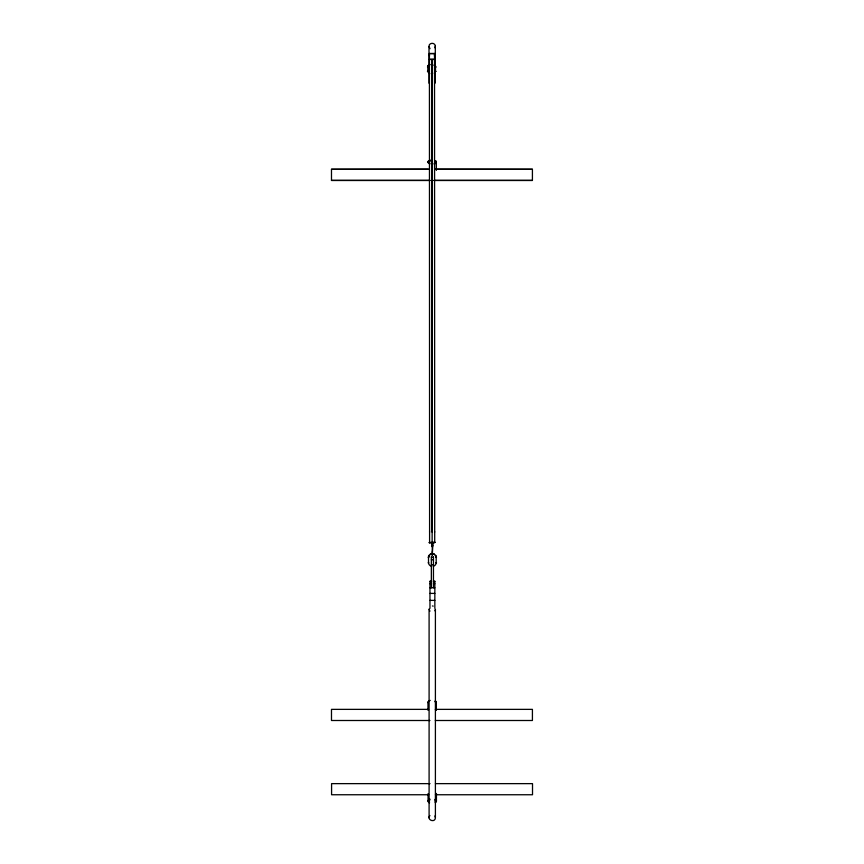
<?xml version="1.0" encoding="UTF-8"?>
<svg xmlns="http://www.w3.org/2000/svg" width="864" height="864" viewBox="0 0 864 864"><rect width="100%" height="100%" fill="white"/><g stroke="black" fill="none" stroke-linecap="round" stroke-linejoin="round"><path stroke-width="1.3" d="M429.419 55.912L429.419 54.67M434.527 56.182L434.527 54.464M432.734 546.545L432.27 555.563L432.346 543.002L431.914 546.642L432.745 546.566M432.27 543.164L432.313 544.32L432.173 542.83M432.011 543.132L432.292 542.797M428.998 83.246L428.998 46.516C428.641 42.466 435.272 42.142 435.305 46.213L435.305 83.03M435.305 46.213L434.959 47.812M434.905 610.826L435.402 609.271L435.402 817.484C435.51 823.37 426.082 819.979 429.916 815.508M433.22 554.245L433.393 553.576M432.065 543.316L432.583 543.359M434.03 554.569L434.365 553.954M434.149 64.994L434.171 65.34M435.305 555.746L435.877 555.379M435.672 556.546L436.331 556.33M432.184 552.02L432.27 552.118M428.166 562.853L428.857 562.788M435.845 557.41L436.525 557.345M429.419 53.654L434.527 53.654M331.484 169.225L428.576 169.225L331.484 169.333L331.484 180.468L429.926 180.468M532.418 169.225L435.326 169.225L532.418 169.333L532.418 180.468L433.976 180.468M331.484 180.382L429.926 180.382M433.976 180.382L532.418 180.382M429.592 542.527L434.7 542.527M431.352 557.129L433.447 557.129M431.352 559.764L433.447 559.764M431.352 564.84L433.447 564.84M431.352 581.148L429.959 581.148L429.959 608.375M433.447 581.148L434.84 581.148L434.84 608.375M429.959 581.504L431.352 581.504M433.447 581.504L434.84 581.504M429.959 583.74L431.352 583.74M433.447 583.74L434.84 583.74M429.959 587.779L434.84 587.779M429.959 593.406L434.84 593.406M429.959 600.383L434.84 600.383M428.576 709.366L331.484 709.366L331.484 720.5L429.926 720.5M435.326 709.366L532.418 709.366L532.418 720.5L435.326 720.5M430.024 783.637L331.582 783.637L331.582 794.75L428.674 794.75M435.424 783.637L532.516 783.637L532.516 794.75L435.424 794.75M428.166 557.345L428.857 557.41M435.845 562.788L436.525 562.853M432.4 605.956L433.21 606.107M428.371 556.33L429.019 556.546M428.814 555.379L429.397 555.746M430.024 48.697L428.998 46.516M429.84 64.886L429.862 64.498M429.916 611.237L429.095 608.969L429.095 817.787M430.337 553.954L430.672 554.569M434.905 815.929L435.402 817.484M431.309 553.576L431.482 554.245M434.7 532.019L434.527 59.292L429.419 59.292L429.592 532.019M436.331 161.989L436.331 170.392M436.331 702.335L436.331 710.435M436.428 793.433L436.428 801.036M434.938 55.717L434.938 56.592M434.7 531.835L434.7 542.657M433.447 556.816L433.447 587.779M433.048 542.657L433.048 543.553L431.665 543.553L431.665 542.657M432.346 553.446L432.346 554.137M432.14 542.614L431.968 59.465L431.968 532.019M431.352 556.816L431.352 587.779M429.592 531.835L429.592 542.657M428.069 793.66L428.069 801.263M427.972 702.14L427.972 710.24M429.494 161.104A3.164 1.469 0 0 1 430.024 160.812M435.251 160.585A4.19 1.944 0 0 1 435.672 162.95M428.058 162.313A4.19 1.944 0 0 1 430.24 160.164M434.257 73.213A3.856 2.992 0 0 0 435.488 71.269L435.488 67.036A3.845 2.981 0 0 0 434.279 65.059M429.818 73.645A3.856 2.992 0 0 1 427.81 71.269L427.81 67.036A3.845 2.981 0 0 1 429.808 64.627M434.959 161.492A3.164 1.555 0 0 1 434.279 163.35M429.818 163.253A3.164 1.555 0 0 1 430.024 161.05M435.251 160.812A4.19 2.063 0 0 1 434.074 164.03M429.883 163.933A4.19 2.063 0 0 1 430.24 160.369M434.905 800.161A3.164 1.825 0 0 1 435.056 801.986M429.592 802.138A3.164 1.825 0 0 1 429.916 799.924M435.067 799.362A4.19 2.408 0 0 1 435.348 802.775M429.43 802.937A4.19 2.408 0 0 1 429.98 799.114M434.959 701.525A3.164 1.555 0 0 1 435.24 701.914M435.251 700.855A4.19 2.063 0 0 1 435.672 703.361M428.058 702.68A4.19 2.063 0 0 1 430.24 700.412M433.296 566.233A3.856 3.856 0 0 0 436.19 562.82L436.19 557.377A3.845 3.845 0 0 0 432.346 553.792A3.845 3.845 0 0 0 428.512 557.377L428.512 562.82A3.856 3.856 0 0 0 431.406 566.233M434.603 65.74L435.186 65.47L434.603 65.74M431.924 544.774L432.745 544.73L431.924 544.774M432.616 544.806L432 544.687L432.616 544.806M434.981 66.344L435.64 66.204L435.002 66.29M435.143 67.025L435.834 67.003L435.143 67.025M435.143 71.194L435.834 71.334L435.143 71.194M431.903 545.659L432.756 545.605L431.903 545.659M432.594 545.681L432.054 545.616L432.594 545.702M428.803 64.8L429.224 65.351L428.825 64.768M427.486 71.215L428.166 71.248L427.486 71.215M428.134 65.426L428.695 65.848L428.134 65.426M427.486 66.938L428.144 67.133L427.529 66.895M427.68 66.15L428.317 66.463L427.723 66.118M434.527 53.46L429.419 53.46L429.419 59.476L434.527 59.465L434.527 53.46M435.11 542.387L429.181 542.657L435.11 542.387"/></g></svg>
